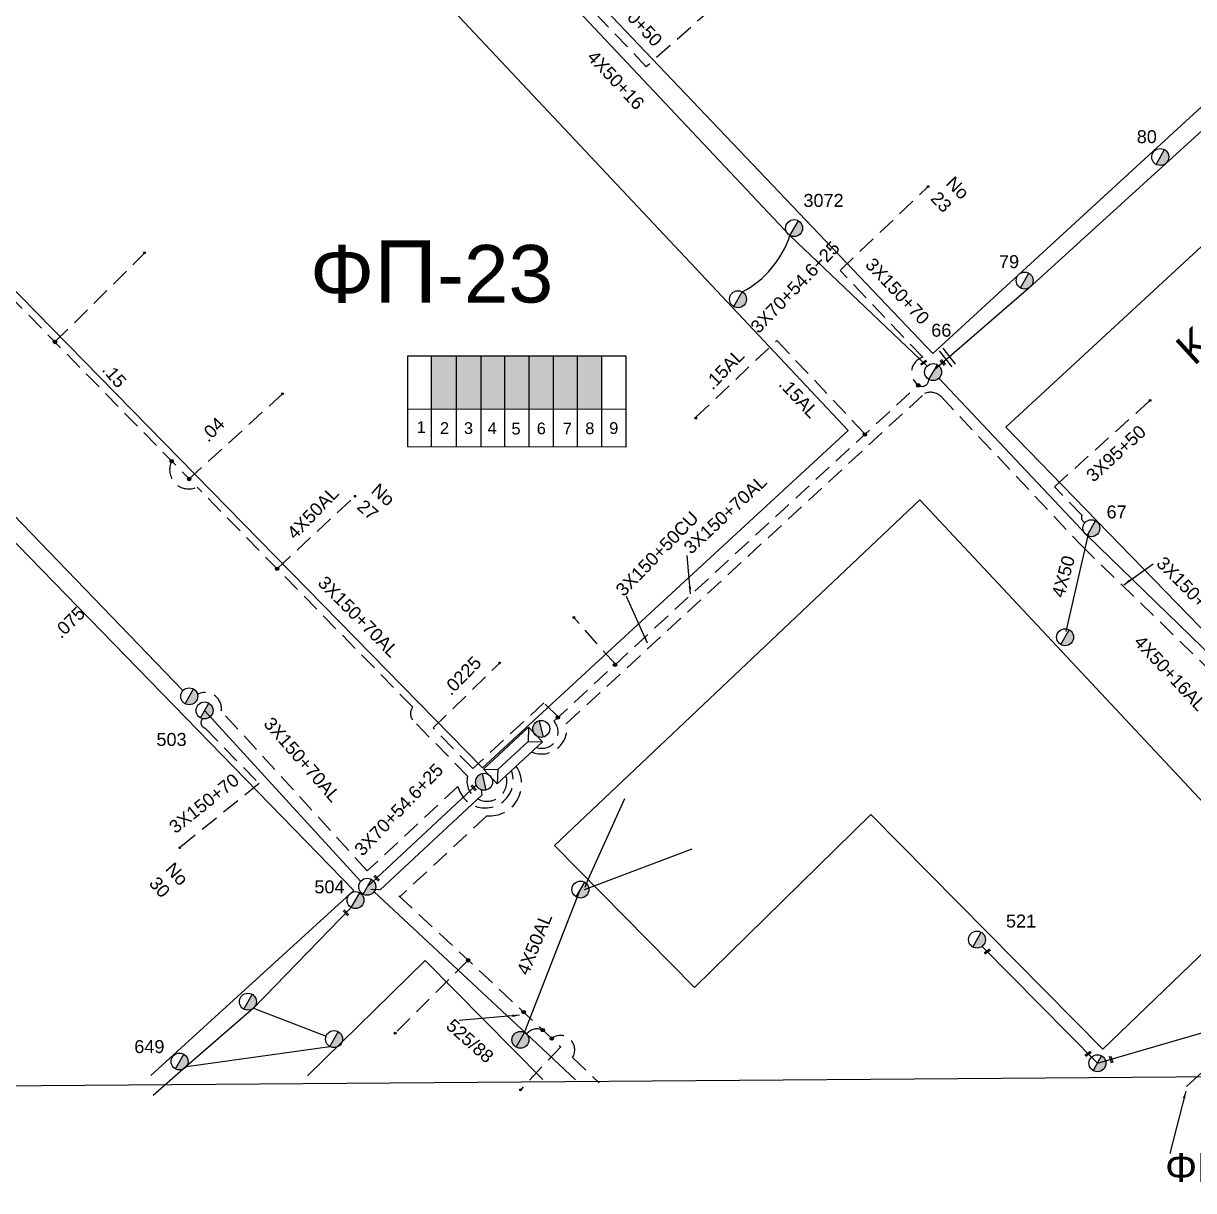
# Model space of a CAD drawing. Header units: millimetres. Extents: x 771 to 3391, y 686 to 1835.
# Drawn here: x 2326.4 to 2489.1, y 744.6 to 906.9 of the extents above; entities that cross this region are included whole.
import ezdxf

# ---------------------------------------------------------------- set-up
doc = ezdxf.new("R2010")
doc.units = ezdxf.units.MM
doc.linetypes.add('DASHED', pattern=[19.05, 12.7, -6.35])
for name, color, linetype in [('Pillar OTE', 7, 'Continuous'), ('Άγνωστα', 7, 'Continuous'), ('Γυμνά εναέρια ΧΤ (3Φ)   4x16CU', 7, 'Continuous'), ('Γυμνά εναέρια ΧΤ (3Φ)   4x50CU', 7, 'Continuous'), ('Γυμνά εναέρια ΧΤ και ΦΟΠ (3Φ)   4x50+16AL', 7, 'Continuous'), ('Επιγραφές - Σχήματα', 7, 'Continuous'), ('Καλωδια Χ.Τ 3x95+35', 7, 'DASHED'), ('Καλωδια ΧΤ  3X95+50', 7, 'Continuous'), ('Καλώδια ΧΤ   15AL', 7, 'DASHED'), ('Καλώδια ΧΤ   3x150+50CU', 7, 'DASHED'), ('Καλώδια ΧΤ   3x150+70AL', 7, 'DASHED'), ('Μηχανική τομή', 7, 'Continuous'), ('Στύλος Ξύλινος', 7, 'Continuous'), ('Στύλος Ξύλινος @ 1', 7, 'Continuous'), ('Στύλος ΦΜ', 7, 'Continuous'), ('Στύλος ΦΜ @ 1', 7, 'Continuous'), ('Συνδέσεις', 7, 'Continuous'), ('Συνεστραμμένα ΧΤ   3x70+54.6+25 AL', 7, 'SYN_LINE'), ('Τομή', 7, 'Continuous'), ('Υποσταθμός εναέριος 2 στύλων', 7, 'Continuous'), ('Υποσταθμός πόλεως', 7, 'Continuous'), ('Υπόβαθρο ΔΕΗ', 7, 'Continuous'), ('Υπόγεια Καλώδια Δικτύου ΧΤ   .04', 7, 'DASHED'), ('Υπόγεια Καλώδια Δικτύου ΧΤ   .075', 7, 'DASHED'), ('Υπόγεια Καλώδια Δικτύου ΧΤ   .15', 7, 'DASHED'), ('Υπόγεια καλώδια Παροχών ΧΤ   .0225', 7, 'DASHED'), ('Υπόγεια καλώδια Παροχών ΧΤ   4x50AL', 7, 'DASHED')]:
    doc.layers.add(name, color=color, linetype=linetype)
doc.styles.add('arial', font='ARIAL.TTF')
doc.styles.get("Standard").update_dxf_attribs({"font": 'ARIAL.TTF'})
doc.linetypes.add('SYN_LINE', pattern='A,0.5,-0.0001,["/\\/\\/\\/",Standard,S=0.1,R=0,X=0,Y=-0.05],-0.25', length=0.7501)
doc.dimstyles.new('ISO-25', dxfattribs={"dimtxt": 2.5, "dimasz": 2.5, "dimexe": 1.25, "dimexo": 0.625, "dimtad": 1, "dimtxsty": 'Standard', "dimcen": 2.5, "dimadec": 0, "dimazin": 0, "dimtfac": 1, "dimtmove": 0, "dimatfit": 3, "dimfxl": 1, "dimarcsym": 0})

# ---------------------------------------------------------------- blocks, each defined once
blk = doc.blocks.new('ΥΠΑΡΧΩΝ ΤΣΙΜΕΝΤΕΝΙΟΣ ΣΤΥΛΟΣ')
at = {"layer": 'Στύλος ΦΜ'}
blk.add_hatch(color=7, dxfattribs=at).paths.add_polyline_path([(-1.29, -2.28, 0.574793), (2.62, 0, 0.268822), (1.3, 2.27)])
at = {"layer": 'Στύλος ΦΜ', "color": 7}
blk.add_line((-1.29, -2.28), (1.3, 2.27), dxfattribs=at)
blk.add_circle((0, 0), 2.62, dxfattribs=at)
at = {"layer": 'Στύλος ΦΜ', "flags": 4}
for tag, p in [('ΑΡΙΘΜΟΣ', (-4.68, 8.05)), ('ΤΥΠΟΣ', (-4.91, 3.03))]:
    blk.add_attdef(tag, p, '', height=4, dxfattribs=at)
blk = doc.blocks.new('ΜΗΧΑΝΙΚΗ ΤΟΜΗ')
at = {"layer": 'Μηχανική τομή', "ltscale": 40}
for p, q in [((-1.89, 0.78), (1.89, 0.78)), ((1.89, 0), (-1.89, 0))]:
    blk.add_line(p, q, dxfattribs=at)
blk = doc.blocks.new('ΤΟΜΗ')
at = {"layer": 'Τομή', "ltscale": 40}
for p, q in [((-5.68, 0), (5.68, 0)), ((5.68, -2.33), (-5.68, -2.33))]:
    blk.add_line(p, q, dxfattribs=at)
blk = doc.blocks.new('ΥΠΟΣΤΑΘΜΟΣ ΕΝΑΕΡΙΟΣ ΕΠΙ 2 ΣΤΥΛΩΝ')
at = {"layer": 'Υποσταθμός εναέριος 2 στύλων', "linetype": 'Continuous'}
for points in [[(-11.97, -2.11, 0.574793), (-8.45, -0.07, 0.268822), (-9.64, 1.98)], [(9.68, -2.15, 0.574793), (13.19, -0.1, 0.268822), (12.01, 1.95)]]:
    blk.add_hatch(color=256, dxfattribs=at).paths.add_polyline_path(points)
for p, q in [((-11.97, -2.11), (-9.64, 1.98)), ((9.68, -2.15), (12.01, 1.95))]:
    blk.add_line(p, q, dxfattribs=at)
for centre in [(-10.81, -0.07), (10.84, -0.1)]:
    blk.add_circle(centre, 2.36, dxfattribs=at)
at = {"layer": 'Υποσταθμός πόλεως', "linetype": 'Continuous', "ltscale": 40}
blk.add_lwpolyline([(-8.57, 2.82), (8.57, 2.82), (8.57, -2.82), (-8.57, -2.82)], close=True, dxfattribs=at)
for points in [[(-5.75, 0), (-8.57, 2.82)], [(-8.57, -2.82), (-5.75, 0)], [(-5.75, 0), (5.75, 0)], [(5.75, 0), (8.57, 2.82)], [(8.57, -2.82), (5.75, 0)]]:
    blk.add_lwpolyline(points, dxfattribs=at)
at = {"layer": 'Υποσταθμός εναέριος 2 στύλων', "ltscale": 40, "flags": 1}
for tag, p in [('ΜΕΤΑΣΧΗΜΑΤΙΣΜΟΣ', (14.09, 2.51)), ('ΙΣΧΥΣ', (14.07, -0.28)), ('ΑΡΙΘΜΟΣ', (14.19, -3))]:
    blk.add_attdef(tag, p, '', height=1.8, dxfattribs=at)
blk = doc.blocks.new('_ΣΥΝΔΕΣΗ')
at = {"layer": 'Συνδέσεις', "linetype": 'SYN_LINE', "ltscale": 40}
blk.add_hatch(color=256, dxfattribs=at).paths.add_polyline_path([(0.5, -0.01, 1), (-0.5, -0.01, 1)])
at = {"layer": 'Συνδέσεις'}
blk.add_circle((0, -0.01), 0.5, dxfattribs=at)
blk = doc.blocks.new('ΥΠΑΡΧΩΝ ΞΥΛΙΝΟΣ ΣΤΥΛΟΣ')
at = {"layer": 'Στύλος Ξύλινος'}
h = blk.add_hatch(color=7, dxfattribs=at)
h.paths.add_polyline_path([(-2.62, 0, 0.270008), (-1.29, -2.28), (1.3, 2.27, 0.576266)])
h.paths.add_polyline_path([(-1.29, -2.28, 0.574793), (2.62, 0, 0.268822), (1.3, 2.27)])
at = {"layer": 'Στύλος Ξύλινος', "color": 7}
blk.add_line((-1.29, -2.28), (1.3, 2.27), dxfattribs=at)
blk.add_circle((0, 0), 2.62, dxfattribs=at)
at = {"layer": 'Στύλος Ξύλινος', "flags": 4}
for tag, p in [('ΑΡΙΘΜΟΣ', (-4.91, 8.6)), ('ΤΥΠΟΣ', (-4.85, 3.39))]:
    blk.add_attdef(tag, p, '', height=4, dxfattribs=at)

msp = doc.modelspace()

# ---------------------------------------------------------------- hatches: boundary and pattern name
at = {"layer": 'Καλώδια ΧΤ   3x150+50CU', "linetype": 'DASHED', "ltscale": 0.2}
h = msp.add_hatch(color=62, dxfattribs=at)
h.dxf.hatch_style = 1
h.paths.add_polyline_path([(2386.64348, 860.65205), (2383.20361, 860.65227), (2383.20315, 853.29168), (2386.64302, 853.28834)])
h = msp.add_hatch(color=173, dxfattribs=at)
h.dxf.hatch_style = 1
h.paths.add_polyline_path([(2390.08305, 860.65184), (2386.64348, 860.65205), (2386.64302, 853.28834), (2390.08259, 853.285)])
h = msp.add_hatch(color=5, dxfattribs=at)
h.dxf.hatch_style = 1
h.paths.add_polyline_path([(2393.38061, 860.65163), (2390.08305, 860.65184), (2390.08259, 853.285), (2393.38015, 853.2818)])
h = msp.add_hatch(color=151, dxfattribs=at)
h.dxf.hatch_style = 1
h.paths.add_polyline_path([(2396.76661, 860.65142), (2393.38061, 860.65163), (2393.38015, 853.2818), (2396.76614, 853.27851)])
h = msp.add_hatch(color=30, dxfattribs=at)
h.dxf.hatch_style = 1
h.paths.add_polyline_path([(2400.16325, 860.65121), (2396.76661, 860.65142), (2396.76614, 853.27851), (2400.16279, 853.27521)])
h = msp.add_hatch(color=1, dxfattribs=at)
h.dxf.hatch_style = 1
h.paths.add_polyline_path([(2403.5003, 860.651), (2400.16325, 860.65121), (2400.16279, 853.27521), (2403.49983, 853.27197)])
h = msp.add_hatch(color=6, dxfattribs=at)
h.dxf.hatch_style = 1
h.paths.add_polyline_path([(2406.88867, 860.65079), (2403.5003, 860.651), (2403.49983, 853.27197), (2406.88821, 853.26868)])

# ---------------------------------------------------------------- linework, layer by layer
at = {"layer": 'Pillar OTE', "ltscale": 40}
for points in [[(2379.87491, 848.01219), (2379.8757, 860.65248), (2410.20877, 860.65058), (2410.20798, 847.98283), (2379.87491, 848.01312)], [(2383.20282, 848.0098), (2383.20361, 860.65227)], [(2386.64269, 848.00636), (2386.64348, 860.65205)], [(2390.08226, 848.00293), (2390.08305, 860.65184)], [(2393.37982, 847.99963), (2393.38061, 860.65163)], [(2396.76581, 847.99625), (2396.76661, 860.65142)], [(2400.16246, 847.99286), (2400.16325, 860.65121)], [(2403.4995, 847.98953), (2403.5003, 860.651)], [(2406.88788, 847.98614), (2406.88867, 860.65079)], [(2379.87524, 853.29491), (2410.20831, 853.26545)]]:
    msp.add_lwpolyline(points, dxfattribs=at)
at = {"layer": 'Άγνωστα', "color": 1, "linetype": 'DASHED', "ltscale": 0.2}
msp.add_lwpolyline([(2330.82839, 862.5952), (2343.38279, 875.02191)], dxfattribs=at)
at = {"layer": 'Άγνωστα', "color": 6, "linetype": 'DASHED', "ltscale": 0.2}
msp.add_lwpolyline([(2408.76353, 817.78551), (2402.97717, 824.28232)], dxfattribs=at)
at = {"layer": 'Άγνωστα', "color": 30}
for points in [[(2404.54908, 786.81839), (2404.98608, 787.86692), (2410.08249, 799.1362)], [(2404.44071, 786.5048), (2419.42909, 792.14657)]]:
    msp.add_lwpolyline(points, dxfattribs=at)
at = {"layer": 'Άγνωστα', "color": 30, "linetype": 'SYN_LINE', "ltscale": 20}
msp.add_lwpolyline([(2396.12697, 766.61084), (2403.73963, 786.19907)], dxfattribs=at)
at = {"layer": 'Γυμνά εναέρια ΧΤ (3Φ)   4x16CU', "color": 62, "linetype": 'SYN_LINE', "ltscale": 8}
msp.add_lwpolyline([(2358.42507, 769.99307), (2368.53129, 766.12021)], dxfattribs=at)
at = {"layer": 'Γυμνά εναέρια ΧΤ (3Φ)   4x50CU', "color": 6, "linetype": 'Continuous'}
msp.add_lwpolyline([(2474.47137, 835.89211), (2471.38896, 822.36615)], dxfattribs=at)
at = {"layer": 'Γυμνά εναέρια ΧΤ (3Φ)   4x50CU', "color": 30, "linetype": 'Continuous', "ltscale": 0.2}
msp.add_lwpolyline([(2498.33231, 768.42907), (2488.17372, 759.08425)], dxfattribs=at)
at = {"layer": 'Γυμνά εναέρια ΧΤ (3Φ)   4x50CU', "color": 62, "linetype": 'Continuous', "ltscale": 0.2}
msp.add_lwpolyline([(2349.10031, 761.87582), (2369.05004, 764.67428)], dxfattribs=at)
at = {"layer": 'Γυμνά εναέρια ΧΤ και ΦΟΠ (3Φ)   4x50+16AL', "color": 133, "linetype": 'Continuous', "ltscale": 0.2}
msp.add_lwpolyline([(2571.06841, 984.38401), (2570.0866, 966.80187), (2558.3023, 953.85609), (2532.44541, 930.67911), (2505.49105, 905.73047), (2485.22367, 887.36823), (2466.21486, 870.08366), (2453.12063, 858.7364)], dxfattribs=at)
at = {"layer": 'Γυμνά εναέρια ΧΤ και ΦΟΠ (3Φ)   4x50+16AL', "color": 5, "linetype": 'Continuous', "ltscale": 0.2}
for points in [[(2347.81439, 969.31423), (2356.57941, 959.42164), (2377.91693, 936.64842), (2399.01707, 913.46244), (2433.02354, 877.39385), (2452.07827, 859.22111)], [(2375.21024, 786.18441), (2396.39231, 766.40327), (2403.21257, 760.03407)]]:
    msp.add_lwpolyline(points, dxfattribs=at)
at = {"layer": 'Γυμνά εναέρια ΧΤ και ΦΟΠ (3Φ)   4x50+16AL', "color": 151, "linetype": 'Continuous', "ltscale": 0.2}
msp.add_lwpolyline([(2348.62363, 814.12641), (2317.58201, 846.27526), (2267.81898, 897.78717), (2266.29919, 899.85698), (2256.05528, 908.94181)], dxfattribs=at)
at = {"layer": 'Γυμνά εναέρια ΧΤ και ΦΟΠ (3Φ)   4x50+16AL', "color": 6, "linetype": 'Continuous', "ltscale": 0.2}
msp.add_lwpolyline([(2453.73961, 857.55234), (2474.3471, 835.67413), (2498.2593, 812.499)], dxfattribs=at)
at = {"layer": 'Γυμνά εναέρια ΧΤ και ΦΟΠ (3Φ)   4x50+16AL', "color": 62, "linetype": 'Continuous', "ltscale": 0.2}
msp.add_lwpolyline([(2372.03198, 783.99637), (2358.42507, 769.99307), (2348.72331, 761.54764), (2344.50211, 757.87307)], dxfattribs=at)
at = {"layer": 'Καλωδια Χ.Τ 3x95+35', "color": 30, "linetype": 'DASHED', "ltscale": 0.2}
msp.add_lwpolyline([(2388.26892, 776.65104), (2378.11573, 766.5017)], dxfattribs=at)
at = {"layer": 'Καλωδια ΧΤ  3X95+50', "color": 6, "linetype": 'DASHED', "ltscale": 0.2}
msp.add_lwpolyline([(2474.07253, 837.50798, -0.474765316), (2473.61826, 838.50913), (2469.79662, 842.44407), (2469.79662, 842.44407), (2469.79662, 842.44407), (2469.79662, 842.44407), (2483.08891, 854.47403)], format="xyb", dxfattribs=at)
at = {"layer": 'Καλώδια ΧΤ   15AL', "color": 6, "ltscale": 0.2}
msp.add_lwpolyline([(2419.95855, 852.11984), (2431.20627, 862.81313), (2431.20627, 862.81313), (2443.4684, 849.77469)], dxfattribs=at)
at = {"layer": 'Καλώδια ΧΤ   3x150+50CU', "color": 5, "linetype": 'DASHED', "ltscale": 0.2}
msp.add_lwpolyline([(2424.94489, 911.37828), (2413.04712, 900.84131), (2413.04712, 900.84131), (2413.04712, 900.84131), (2401.7072, 912.75649, 0.56697626), (2400.97289, 913.79768)], format="xyb", dxfattribs=at)
at = {"layer": 'Καλώδια ΧΤ   3x150+50CU', "color": 173, "linetype": 'DASHED', "ltscale": 0.2}
msp.add_lwpolyline([(2397.08748, 805.59212, 0.593293818), (2401.96211, 809.55074), (2451.7381, 855.43172, -0.293736201), (2454.0251, 855.01782), (2473.55463, 834.28403), (2495.68162, 812.82371, 0.213008599), (2499.74773, 808.88011), (2517.94556, 789.21805, 0.430554621), (2519.61237, 788.68484)], format="xyb", dxfattribs=at)
at = {"layer": 'Καλώδια ΧΤ   3x150+50CU', "color": 30, "linetype": 'DASHED', "ltscale": 0.2}
msp.add_lwpolyline([(2399.90493, 765.7846, -0.847040471), (2402.76499, 763.1137), (2406.51624, 759.61054)], format="xyb", dxfattribs=at)
msp.add_arc((2397.8881, 765.15781), 1.94642, 66.4713839, 140.2178593, dxfattribs=at)
at = {"layer": 'Καλώδια ΧΤ   3x150+70AL', "color": 6, "linetype": 'DASHED', "ltscale": 0.2}
for points in [[(2450.86207, 856.5898, -0.629677653), (2451.48587, 860.46409), (2439.99117, 872.5419), (2452.20421, 884.16529)], [(2397.79026, 806.24421, 0.781426158), (2400.20219, 809.89409), (2450.86207, 856.5898, 0.630957674), (2452.31202, 857.406)]]:
    msp.add_lwpolyline(points, format="xyb", dxfattribs=at)
at = {"layer": 'Καλώδια ΧΤ   3x150+70AL', "color": 1, "linetype": 'DASHED', "ltscale": 0.2}
msp.add_lwpolyline([(2393.58207, 802.28123, -1.298273677), (2388.19612, 802.22152), (2380.52406, 810.09237, -0.331914663), (2380.56929, 811.83819), (2350.59529, 842.42451, -0.716242037), (2347.05802, 846.03403)], format="xyb", dxfattribs=at)
at = {"layer": 'Καλώδια ΧΤ   3x150+70AL', "color": 151, "linetype": 'DASHED', "ltscale": 0.2}
msp.add_lwpolyline([(2394.32027, 803.02453, -1.059455331), (2386.8661, 800.8247), (2374.25894, 789.08168), (2353.94641, 811.31045, 0.613295364), (2350.64503, 813.61117)], format="xyb", dxfattribs=at)
at = {"layer": 'Καλώδια ΧΤ   3x150+70AL', "color": 62, "linetype": 'DASHED', "ltscale": 0.2}
msp.add_lwpolyline([(2351.34883, 810.23146, 0.553865635), (2351.70526, 808.90111), (2359.20189, 801.20334), (2348.16541, 792.28923)], format="xyb", dxfattribs=at)
at = {"layer": 'Καλώδια ΧΤ   3x150+70AL', "color": 30, "linetype": 'DASHED', "ltscale": 0.2}
msp.add_lwpolyline([(2394.95596, 803.61436, -0.631094406), (2390.87964, 796.73597), (2378.79818, 785.48261)], format="xyb", dxfattribs=at)
msp.add_lwpolyline([(2378.65768, 785.62662), (2401.14663, 764.62502), (2395.53518, 758.61616)], dxfattribs=at)
at = {"layer": 'Συνεστραμμένα ΧΤ   3x70+54.6+25 AL', "color": 62, "linetype": 'SYN_LINE', "ltscale": 20}
for points in [[(2373.34085, 787.6158), (2351.63043, 811.37433)], [(2389.41079, 800.98983), (2374.25394, 786.87189)]]:
    msp.add_lwpolyline(points, dxfattribs=at)
at = {"layer": 'Συνεστραμμένα ΧΤ   3x70+54.6+25 AL', "color": 5, "linetype": 'SYN_LINE', "ltscale": 20}
msp.add_lwpolyline([(2390.09094, 800.3514), (2390.16251, 799.58349), (2376.06075, 786.44832), (2374.7595, 786.50845)], dxfattribs=at)
at = {"layer": 'Συνεστραμμένα ΧΤ   3x70+54.6+25 AL', "color": 30, "linetype": 'SYN_LINE', "ltscale": 20}
msp.add_lwpolyline([(2459.74148, 778.57826), (2475.77387, 762.32824), (2497.92768, 768.80886)], dxfattribs=at)
at = {"layer": 'Συνεστραμμένα ΧΤ   3x70+54.6+25 AL', "color": 5, "linetype": 'SYN_LINE', "ltscale": 8}
msp.add_arc((2419.94955, 881.73005), 13.77432, 297.8773982, 341.6510815, dxfattribs=at)
at = {"layer": 'Υπόβαθρο ΔΕΗ'}
for points in [[(887.18759, 748.25165), (2875.29445, 763.38266), (2895.53155, 1762.67838)], [(2401.81687, 914.64734), (2512.09975, 1022.96756), (2567.82433, 966.55267), (2452.90556, 860.96698), (2401.81687, 914.64734)], [(2390.28948, 803.40516), (2441.12813, 850.26565), (2330.69708, 967.68813), (2279.43243, 916.52679), (2390.28948, 803.40516)], [(2463.0604, 850.74062), (2577.4607, 956.4556), (2625.66614, 907.43632), (2513.77408, 798.52332), (2463.0604, 850.74062)], [(2303.29162, 759.4639), (2212.369, 850.37866), (2262.16362, 899.52943), (2372.39384, 786.34165), (2344.16139, 760.63633)], [(2476.51846, 764.29156), (2500.75717, 787.59613), (2451.09439, 840.64067), (2400.30299, 792.62409), (2419.77078, 772.84834), (2444.25129, 796.90561), (2476.51846, 764.29156)], [(2365.93279, 760.60217), (2382.32548, 776.60337), (2398.66086, 760.05899)]]:
    msp.add_lwpolyline(points, dxfattribs=at)
at = {"layer": 'Υπόγεια Καλώδια Δικτύου ΧΤ   .04', "color": 1, "ltscale": 0.2}
msp.add_lwpolyline([(2362.46809, 855.39583), (2349.48769, 843.55473)], dxfattribs=at)
at = {"layer": 'Υπόγεια Καλώδια Δικτύου ΧΤ   .15', "color": 1, "linetype": 'DASHED', "ltscale": 0.2}
msp.add_lwpolyline([(2303.17707, 890.81138), (2349.48769, 843.55473)], dxfattribs=at)
at = {"layer": 'Υπόγεια καλώδια Παροχών ΧΤ   .0225', "color": 6, "ltscale": 0.2}
msp.add_lwpolyline([(2400.81919, 810.46281), (2398.80535, 812.4141), (2388.91413, 803.29688), (2388.91413, 803.29688), (2388.91413, 803.29688), (2383.40999, 808.94364), (2392.75615, 818.05963)], dxfattribs=at)
at = {"layer": 'Υπόγεια καλώδια Παροχών ΧΤ   4x50AL', "color": 1, "ltscale": 0.2}
msp.add_lwpolyline([(2361.71935, 831.07321), (2372.45868, 841.06671)], dxfattribs=at)

# ---------------------------------------------------------------- block references
at = {"layer": 'Μηχανική τομή'}
for p, xscale, yscale, zscale, rotation in [((2451.66631, 859.64931), 0.2499999999999681, 0.2499999999999681, 0.2499999999999681, 36.11407878704492), ((2454.20563, 859.67222), 0.2500000000001928, 0.2500000000001928, 0.2500000000001928, 312.6268794242704), ((2388.97052, 800.55518), 0.2500000000001928, 0.2500000000001928, 0.2500000000001928, 312.6268794242704), ((2375.47493, 788.00761), 0.2500000000001928, 0.2500000000001928, 0.2500000000001928, 312.6268794242704), ((2371.23102, 783.17208), 0.2500000000001928, 0.2500000000001928, 0.2500000000001928, 312.6268794242704), ((2460.52297, 777.78617), 0.2499999999999681, 0.2499999999999681, 0.2499999999999681, 36.11407878704492), ((2474.53882, 763.57183), 0.2499999999999681, 0.2499999999999681, 0.2499999999999681, 36.11407878704492), ((2477.56903, 762.81374), 0.2500000000001928, 0.2500000000001928, 0.2500000000001928, 287.1424540606474)]:
    msp.add_blockref('ΜΗΧΑΝΙΚΗ ΤΟΜΗ', p, dxfattribs=dict(at, xscale=xscale, yscale=yscale, zscale=zscale, rotation=rotation))
at = {"layer": 'Στύλος Ξύλινος @ 1', "ltscale": 40, "xscale": 0.4499999999998181, "yscale": 0.4499999999998181, "zscale": 0.4499999999998181}
msp.add_blockref('ΥΠΑΡΧΩΝ ΞΥΛΙΝΟΣ ΣΤΥΛΟΣ', (2395.54141, 765.58895), dxfattribs=at)
at = {"layer": 'Στύλος ΦΜ @ 1', "ltscale": 40}
ref = msp.add_blockref('ΥΠΑΡΧΩΝ ΤΣΙΜΕΝΤΕΝΙΟΣ ΣΤΥΛΟΣ', (2484.51109, 888.30598), dxfattribs=dict(at, xscale=0.4499999999998181, yscale=0.4499999999998181, zscale=0.4499999999998181))
ref.add_attrib('ΤΥΠΟΣ', '80', (2481.24109, 890.22714), dxfattribs={"layer": 'Στύλος ΦΜ', "height": 1.8, "flags": 4})
ref = msp.add_blockref('ΥΠΑΡΧΩΝ ΤΣΙΜΕΝΤΕΝΙΟΣ ΣΤΥΛΟΣ', (2433.60458, 878.41832), dxfattribs=dict(at, xscale=0.4499999999998181, yscale=0.4499999999998181, zscale=0.4499999999998181))
ref.add_attrib('ΤΥΠΟΣ', '3072', (2434.89609, 881.36889), dxfattribs={"layer": 'Στύλος ΦΜ', "height": 1.8, "flags": 4})
ref = msp.add_blockref('ΥΠΑΡΧΩΝ ΤΣΙΜΕΝΤΕΝΙΟΣ ΣΤΥΛΟΣ', (2465.65705, 871.12096), dxfattribs=dict(at, xscale=0.4499999999998181, yscale=0.4499999999998181, zscale=0.4499999999998181))
ref.add_attrib('ΤΥΠΟΣ', '79', (2462.08755, 872.85745), dxfattribs={"layer": 'Στύλος ΦΜ', "height": 1.8, "flags": 4})
at = {"layer": 'Στύλος ΦΜ @ 1', "ltscale": 40, "xscale": 0.4499999999998181, "yscale": 0.4499999999998181, "zscale": 0.4499999999998181}
for p in [(2425.80272, 868.53343), (2471.27879, 821.55149), (2349.49921, 813.33869), (2374.25394, 786.87189), (2403.89588, 786.47841), (2357.66389, 770.89181), (2369.63107, 765.69875), (2475.7716, 762.32953)]:
    msp.add_blockref('ΥΠΑΡΧΩΝ ΤΣΙΜΕΝΤΕΝΙΟΣ ΣΤΥΛΟΣ', p, dxfattribs=at)
at = {"layer": 'Στύλος ΦΜ @ 1', "ltscale": 40}
ref = msp.add_blockref('ΥΠΑΡΧΩΝ ΤΣΙΜΕΝΤΕΝΙΟΣ ΣΤΥΛΟΣ', (2452.93057, 858.40826), dxfattribs=dict(at, xscale=0.4499999999998181, yscale=0.4499999999998181, zscale=0.4499999999998181))
ref.add_attrib('ΤΥΠΟΣ', '66', (2452.66688, 863.32433), dxfattribs={"layer": 'Στύλος ΦΜ', "height": 1.8, "flags": 4})
ref = msp.add_blockref('ΥΠΑΡΧΩΝ ΤΣΙΜΕΝΤΕΝΙΟΣ ΣΤΥΛΟΣ', (2474.92813, 836.6986), dxfattribs=dict(at, xscale=0.4499999999998181, yscale=0.4499999999998181, zscale=0.4499999999998181))
ref.add_attrib('ΤΥΠΟΣ', '67', (2477.04063, 838.07022), dxfattribs={"layer": 'Στύλος ΦΜ', "height": 1.8, "flags": 4})
ref = msp.add_blockref('ΥΠΑΡΧΩΝ ΤΣΙΜΕΝΤΕΝΙΟΣ ΣΤΥΛΟΣ', (2351.62816, 811.37562), dxfattribs=dict(at, xscale=0.4499999999998181, yscale=0.4499999999998181, zscale=0.4499999999998181))
ref.add_attrib('ΤΥΠΟΣ', '503', (2344.93855, 806.44416), dxfattribs={"layer": 'Στύλος ΦΜ', "height": 1.8, "flags": 4})
ref = msp.add_blockref('ΥΠΑΡΧΩΝ ΤΣΙΜΕΝΤΕΝΙΟΣ ΣΤΥΛΟΣ', (2372.61528, 785.01956), dxfattribs=dict(at, xscale=0.4499999999998181, yscale=0.4499999999998181, zscale=0.4499999999998181))
ref.add_attrib('ΤΥΠΟΣ', '504', (2366.89946, 785.95547), dxfattribs={"layer": 'Στύλος ΦΜ', "height": 1.8, "flags": 4})
ref = msp.add_blockref('ΥΠΑΡΧΩΝ ΤΣΙΜΕΝΤΕΝΙΟΣ ΣΤΥΛΟΣ', (2459.03022, 779.51701), dxfattribs=dict(at, xscale=0.4499999999998181, yscale=0.4499999999998181, zscale=0.4499999999998181))
ref.add_attrib('ΤΥΠΟΣ', '521', (2463.05788, 781.19677), dxfattribs={"layer": 'Στύλος ΦΜ', "height": 1.8, "flags": 4})
ref = msp.add_blockref('ΥΠΑΡΧΩΝ ΤΣΙΜΕΝΤΕΝΙΟΣ ΣΤΥΛΟΣ', (2348.15611, 762.57984), dxfattribs=dict(at, xscale=0.4499999999998181, yscale=0.4499999999998181, zscale=0.4499999999998181))
ref.add_attrib('ΤΥΠΟΣ', '649', (2341.85629, 763.74893), dxfattribs={"layer": 'Στύλος ΦΜ', "height": 1.8, "flags": 4})
at = {"layer": 'Συνδέσεις'}
for p, xscale, yscale, zscale in [((2452.22828, 884.1882), 0.25, 0.25, 0.25), ((2343.26139, 874.99852), 0.25, 0.25, 0.25), ((2330.82839, 862.5952), 0.4777242751394019, 0.4777242751394019, 0.4777242751394019), ((2450.84465, 856.57374), 0.4777242751394019, 0.4777242751394019, 0.4777242751394019), ((2362.46809, 855.39583), 0.25, 0.25, 0.25), ((2483.08891, 854.47403), 0.25, 0.25, 0.25), ((2419.92943, 852.00137), 0.25, 0.25, 0.25), ((2443.42857, 849.73798), 0.4777242751394019, 0.4777242751394019, 0.4777242751394019), ((2347.05802, 846.03403), 0.4777242751394019, 0.4777242751394019, 0.4777242751394019), ((2349.48769, 843.55473), 0.4777242751394019, 0.4777242751394019, 0.4777242751394019), ((2372.54606, 841.15976), 0.25, 0.25, 0.25), ((2361.72264, 831.07627), 0.4777242751394019, 0.4777242751394019, 0.4777242751394019), ((2402.96576, 824.29514), 0.25, 0.25, 0.25), ((2392.66466, 817.97822), 0.25, 0.25, 0.25), ((2408.70061, 817.72751), 0.4777242751394019, 0.4777242751394019, 0.4777242751394019), ((2400.75355, 810.40231), 0.4777242751394019, 0.4777242751394019, 0.4777242751394019), ((2348.16541, 792.28923), 0.25, 0.25, 0.25), ((2388.26892, 776.65104), 0.4777242751394019, 0.4777242751394019, 0.4777242751394019), ((2396.00243, 769.429), 0.4777242751394019, 0.4777242751394019, 0.4777242751394019), ((2378.13344, 766.52067), 0.25, 0.25, 0.25), ((2398.66513, 766.94241), 0.4777242751394019, 0.4777242751394019, 0.4777242751394019), ((2399.90493, 765.7846), 0.4777242751394019, 0.4777242751394019, 0.4777242751394019), ((2395.5529, 758.63513), 0.25, 0.25, 0.25)]:
    msp.add_blockref('_ΣΥΝΔΕΣΗ', p, dxfattribs=dict(at, xscale=xscale, yscale=yscale, zscale=zscale))
at = {"layer": 'Τομή', "xscale": 0.2499999999999669, "yscale": 0.2499999999999669, "zscale": 0.2499999999999669, "rotation": 308.1680509152084}
msp.add_blockref('ΤΟΜΗ', (2455.13608, 860.62268), dxfattribs=at)
at = {"layer": 'Υποσταθμός εναέριος 2 στύλων', "xscale": 0.4999999999999998, "yscale": 0.4999999999999998, "zscale": 0.4999999999999998, "rotation": 222.8571681956899}
msp.add_blockref('ΥΠΟΣΤΑΘΜΟΣ ΕΝΑΕΡΙΟΣ ΕΠΙ 2 ΣΤΥΛΩΝ', (2394.49674, 805.10858), dxfattribs=at)

# ---------------------------------------------------------------- texts
at = {"ltscale": 40, "insert": (2486.28146, 862.35525), "char_height": 4, "width": 50.2149778, "attachment_point": 1, "rotation": 42.4591004, "style": 'arial'}
msp.add_mtext('{\\H1.083x;KATΣIMΠIPH}', dxfattribs=at)
at = {"ltscale": 30, "char_height": 1.63441, "width": 11.2572904, "attachment_point": 1}
for s, insert in [('1', (2381.12107, 851.57351)), ('2', (2384.35953, 851.44005)), ('3', (2387.69012, 851.44005)), ('4', (2390.99363, 851.44005)), ('5', (2394.29713, 851.35887)), ('6', (2397.81726, 851.38593)), ('7', (2401.44571, 851.38593)), ('8', (2404.55967, 851.41299)), ('9', (2407.89026, 851.44005))]:
    msp.add_mtext(s, dxfattribs=dict(at, insert=insert))
at = {"layer": 'Άγνωστα', "color": 7, "char_height": 1.8, "attachment_point": 1}
for s, gutter_width, insert, rotation in [('3X150+50', 12.5, (2407.51795, 913.11038), 313.3761487), ('4X50+16', 12.5, (2406.00085, 903.31535), 313.2360939), ('3X70+54.6+25', 12.5, (2427.36186, 864.90347), 46.0651584), ('3X150+70', 12.5, (2444.68475, 874.4795), 313.2173988), ('.15', 12.5, (2338.62301, 859.8561), 311.1190467), ('3X95+50', 12.5, (2474.01077, 844.33774), 42.5454351), ('3X150+50CU', 12.5, (2408.61163, 828.35792), 45.8045248), ('4X50', 12.5, (2469.36116, 827.41327), 74.240953), ('3X150+50CU', 12.5, (2485.12558, 832.9481), 314.5166061), ('3X70+54.6+25', 12.5, (2372.28154, 792.25511), 46.3785577), ('3X150+70', 12.5, (2346.47666, 795.57491), 38.4594787), ('525/88', 1.64257, (2386.25234, 768.66544), 318.5468195)]:
    msp.add_mtext_dynamic_manual_height_columns(s, width=1.8, gutter_width=gutter_width, heights=[0.04535], dxfattribs=dict(at, insert=insert, rotation=rotation))
at = {"layer": 'Άγνωστα', "color": 7}
note = msp.add_mtext_dynamic_manual_height_columns('No ', width=1.8, gutter_width=1.79747, heights=[0.04535, 0], dxfattribs=dict(at, insert=(2453.35249, 888.36873), char_height=1.8, attachment_point=1, rotation=314.3568019))
for column, words in zip(note.columns.linked_columns, ['23']):
    column.text = words
note = msp.add_mtext_dynamic_manual_height_columns('No ', width=1.8, gutter_width=1.64257, heights=[0.04535, 0], dxfattribs=dict(at, insert=(2373.27708, 845.37417), char_height=1.8, attachment_point=1, rotation=318.5468195))
for column, words in zip(note.columns.linked_columns, ['27']):
    column.text = words
note = msp.add_mtext_dynamic_manual_height_columns('No ', width=1.8, gutter_width=1.8812, heights=[0.04535, 0], dxfattribs=dict(at, insert=(2344.95969, 793.20581), char_height=1.8, attachment_point=1, rotation=311.4810139))
for column, words in zip(note.columns.linked_columns, ['30']):
    column.text = words
at = {"layer": 'Γυμνά εναέρια ΧΤ και ΦΟΠ (3Φ)   4x50+16AL', "color": 7, "insert": (2482.04197, 822.01441), "char_height": 1.8, "attachment_point": 1, "rotation": 313.0813591}
msp.add_mtext_dynamic_manual_height_columns('4X50+16AL', width=1.8, gutter_width=12.5, heights=[0.04535], dxfattribs=at)
at = {"layer": 'Επιγραφές - Σχήματα', "ltscale": 0.2, "insert": (2485.18228, 749.838), "char_height": 4, "width": 19.6718533, "attachment_point": 1}
msp.add_mtext('ΦΠ-23/6η', dxfattribs=at)
at = {"layer": 'Καλώδια ΧΤ   15AL', "color": 7, "char_height": 1.8, "attachment_point": 1}
for insert, rotation in [((2420.97453, 857.06837), 46.0651584), ((2432.65745, 857.86278), 313.2173988)]:
    msp.add_mtext_dynamic_manual_height_columns('.15AL', width=1.8, gutter_width=12.5, heights=[0.04535], dxfattribs=dict(at, insert=insert, rotation=rotation))
at = {"layer": 'Καλώδια ΧΤ   3x150+70AL', "color": 7, "char_height": 1.8, "attachment_point": 1}
for insert, rotation in [((2418.05217, 834.313), 42.9146929), ((2368.5253, 830.24147), 314.6936202), ((2361.07686, 810.64292), 311.1190467)]:
    msp.add_mtext_dynamic_manual_height_columns('3X150+70AL', width=1.8, gutter_width=12.5, heights=[0.04535], dxfattribs=dict(at, insert=insert, rotation=rotation))
at = {"layer": 'Υπόβαθρο ΔΕΗ', "insert": (2366.29487, 876.73843), "char_height": 8, "attachment_point": 1}
msp.add_mtext_dynamic_manual_height_columns('Φ{\\H1.0833x;Π}-23', width=84.657329, gutter_width=12.5, heights=[0], dxfattribs=at)
at = {"layer": 'Υπόγεια Καλώδια Δικτύου ΧΤ   .04', "color": 7, "insert": (2350.85743, 849.80603), "char_height": 1.8, "attachment_point": 1, "rotation": 45.8045248}
msp.add_mtext_dynamic_manual_height_columns('.04', width=1.8, gutter_width=12.5, heights=[0.04535], dxfattribs=at)
at = {"layer": 'Υπόγεια Καλώδια Δικτύου ΧΤ   .075', "color": 7, "insert": (2330.42618, 822.54367), "char_height": 1.8, "attachment_point": 1, "rotation": 44.497083}
msp.add_mtext_dynamic_manual_height_columns('.075', width=1.8, gutter_width=12.5, heights=[0.04535], dxfattribs=at)
at = {"layer": 'Υπόγεια καλώδια Παροχών ΧΤ   .0225', "color": 7, "insert": (2384.59458, 814.58823), "char_height": 1.8, "attachment_point": 1, "rotation": 45.8045248}
msp.add_mtext_dynamic_manual_height_columns('.0225', width=1.8, gutter_width=12.5, heights=[0.04535], dxfattribs=at)
at = {"layer": 'Υπόγεια καλώδια Παροχών ΧΤ   4x50AL', "color": 7, "char_height": 1.8, "attachment_point": 1}
for insert, rotation in [((2362.91488, 836.26387), 45.8045248), ((2394.95663, 775.11991), 67.6759768)]:
    msp.add_mtext_dynamic_manual_height_columns('4X50AL', width=1.8, gutter_width=12.5, heights=[0.04535], dxfattribs=dict(at, insert=insert, rotation=rotation))

# ---------------------------------------------------------------- leaders
at = {"layer": 'Επιγραφές - Σχήματα', "ltscale": 40}
for points in [[(2419.19947, 827.59119), (2418.70852, 832.91258)], [(2479.42699, 828.84261), (2483.50269, 831.7575)], [(2413.22701, 820.72535), (2410.29948, 827.1959)], [(2395.42553, 769.00421), (2387.03109, 768.27775)], [(2488.05906, 758.45491), (2485.85066, 749.80439)]]:
    msp.add_leader(points, dimstyle='ISO-25', override={"dimasz": 1, "dimtad": 0}, dxfattribs=at)

doc.saveas('drawing.dxf')
